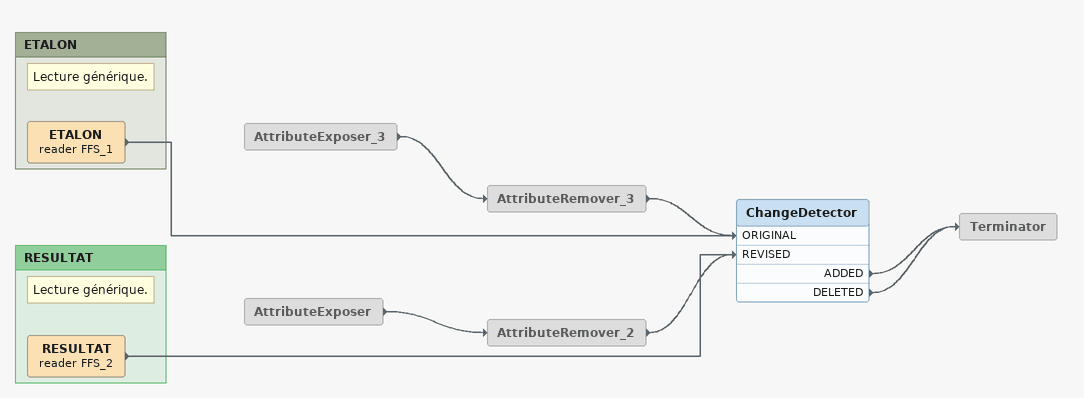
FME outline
AttributeExposer [off]
    -> AttributeRemover_2
AttributeRemover_2 [off]
    -> ChangeDetector [REVISED]
AttributeExposer_3 [off]
    -> AttributeRemover_3
AttributeRemover_3 [off]
    -> ChangeDetector [ORIGINAL]
ChangeDetector
    ADDED -> Terminator
    DELETED -> Terminator
Terminator [off]

Bookmark: ETALON
Note: Lecture générique.
ETALON (reader FFS_1)
    -> ChangeDetector [ORIGINAL]

Bookmark: RESULTAT
Note: Lecture générique.
RESULTAT (reader FFS_2)
    -> ChangeDetector [REVISED]
